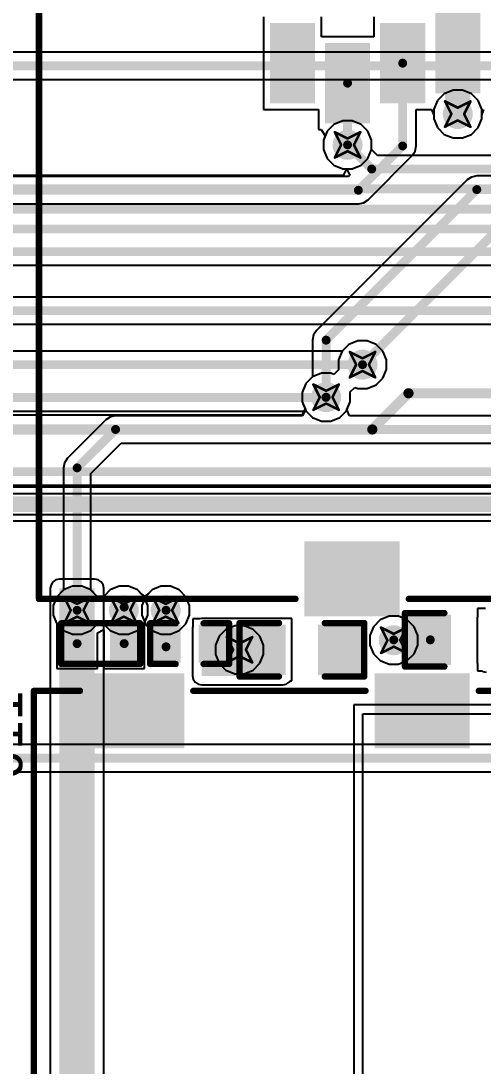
# Model space of a CAD drawing. Header units: inches. Extents: x -3 to 488, y -11 to 93.
# Drawn here: x 45.92 to 55.14, y 8.14 to 29.02 of the extents above; entities that cross this region are included whole.
import ezdxf

# ---------------------------------------------------------------- set-up
doc = ezdxf.new("R2010")
doc.units = ezdxf.units.IN
for name, color, linetype in [('Bottom Layer', 5, 'Continuous'), ('Drill Drawing', 1, 'Continuous'), ('Layer 1', 16, 'Continuous'), ('Layer 2', 76, 'Continuous'), ('Top Layer', 1, 'Continuous'), ('Top Overlay', 2, 'Continuous'), ('Top Paste', 8, 'Continuous'), ('Top Solder', 216, 'Continuous'), ('Via Holes', 16, 'Continuous')]:
    doc.layers.add(name, color=color, linetype=linetype)
doc.styles.add('Arial', font='', dxfattribs={"height": 0.2})
doc.styles.get('Arial').set_extended_font_data('Arial')

msp = doc.modelspace()

# ---------------------------------------------------------------- hatches: boundary and pattern name
at = {"layer": 'Bottom Layer'}
h = msp.add_hatch(color=5, dxfattribs=at)
edge = h.paths.add_edge_path()
edge.add_arc((54.639, 27.158), 0.3, 0, 360)
h = msp.add_hatch(color=5, dxfattribs=at)
edge = h.paths.add_edge_path()
edge.add_arc((52.439, 26.543), 0.3, 0, 360)
h = msp.add_hatch(color=5, dxfattribs=at)
edge = h.paths.add_edge_path()
edge.add_arc((52.738, 22.153), 0.3, 0, 360)
h = msp.add_hatch(color=5, dxfattribs=at)
edge = h.paths.add_edge_path()
edge.add_arc((52.011, 21.503), 0.3, 0, 360)
h = msp.add_hatch(color=5, dxfattribs=at)
edge = h.paths.add_edge_path()
edge.add_arc((47.04, 17.247), 0.3, 0, 360)
h = msp.add_hatch(color=5, dxfattribs=at)
edge = h.paths.add_edge_path()
edge.add_arc((47.972, 17.247), 0.3, 0, 360)
h = msp.add_hatch(color=5, dxfattribs=at)
edge = h.paths.add_edge_path()
edge.add_arc((48.808, 17.247), 0.3, 0, 360)
h = msp.add_hatch(color=5, dxfattribs=at)
edge = h.paths.add_edge_path()
edge.add_arc((53.362, 16.648), 0.3, 0, 360)
h = msp.add_hatch(color=5, dxfattribs=at)
edge = h.paths.add_edge_path()
edge.add_arc((50.283, 16.458), 0.3, 0, 360)
at = {"layer": 'Layer 1'}
h = msp.add_hatch(color=16, dxfattribs=at)
edge = h.paths.add_edge_path()
edge.add_arc((54.639, 27.158), 0.3, 0, 360)
h = msp.add_hatch(color=16, dxfattribs=at)
edge = h.paths.add_edge_path()
edge.add_arc((52.439, 26.543), 0.3, 0, 360)
h = msp.add_hatch(color=16, dxfattribs=at)
edge = h.paths.add_edge_path()
edge.add_arc((52.738, 22.153), 0.3, 0, 360)
h = msp.add_hatch(color=16, dxfattribs=at)
edge = h.paths.add_edge_path()
edge.add_arc((52.011, 21.503), 0.3, 0, 360)
h = msp.add_hatch(color=16, dxfattribs=at)
edge = h.paths.add_edge_path()
edge.add_arc((47.04, 17.247), 0.3, 0, 360)
h = msp.add_hatch(color=16, dxfattribs=at)
edge = h.paths.add_edge_path()
edge.add_arc((47.972, 17.247), 0.3, 0, 360)
h = msp.add_hatch(color=16, dxfattribs=at)
edge = h.paths.add_edge_path()
edge.add_arc((48.808, 17.247), 0.3, 0, 360)
h = msp.add_hatch(color=16, dxfattribs=at)
edge = h.paths.add_edge_path()
edge.add_arc((53.362, 16.648), 0.3, 0, 360)
h = msp.add_hatch(color=16, dxfattribs=at)
edge = h.paths.add_edge_path()
edge.add_arc((50.283, 16.458), 0.3, 0, 360)
at = {"layer": 'Layer 2'}
h = msp.add_hatch(color=76, dxfattribs=at)
edge = h.paths.add_edge_path()
edge.add_arc((54.639, 27.158), 0.3, 0, 360)
h = msp.add_hatch(color=76, dxfattribs=at)
edge = h.paths.add_edge_path()
edge.add_arc((52.439, 26.543), 0.3, 0, 360)
h = msp.add_hatch(color=76, dxfattribs=at)
edge = h.paths.add_edge_path()
edge.add_arc((52.738, 22.153), 0.3, 0, 360)
h = msp.add_hatch(color=76, dxfattribs=at)
edge = h.paths.add_edge_path()
edge.add_arc((52.011, 21.503), 0.3, 0, 360)
msp.add_hatch(color=76, dxfattribs=at).paths.add_polyline_path([(46.686, 2.087), (47.391, 2.087), (47.391, 17.686), (46.686, 17.686)])
h = msp.add_hatch(color=76, dxfattribs=at)
edge = h.paths.add_edge_path()
edge.add_arc((47.04, 17.247), 0.3, 0, 360)
h = msp.add_hatch(color=76, dxfattribs=at)
edge = h.paths.add_edge_path()
edge.add_arc((47.972, 17.247), 0.3, 0, 360)
h = msp.add_hatch(color=76, dxfattribs=at)
edge = h.paths.add_edge_path()
edge.add_arc((48.808, 17.247), 0.3, 0, 360)
h = msp.add_hatch(color=76, dxfattribs=at)
edge = h.paths.add_edge_path()
edge.add_arc((53.362, 16.648), 0.3, 0, 360)
h = msp.add_hatch(color=76, dxfattribs=at)
edge = h.paths.add_edge_path()
edge.add_arc((50.283, 16.458), 0.3, 0, 360)
at = {"layer": 'Top Layer'}
for points in [[(55.039, 27.625), (54.239, 27.625), (54.239, 29.125), (55.039, 29.125)], [(51.739, 27.425), (50.939, 27.425), (50.939, 28.925), (51.739, 28.925)], [(53.939, 27.425), (53.139, 27.425), (53.139, 28.925), (53.939, 28.925)], [(52.839, 27.025), (52.039, 27.025), (52.039, 28.525), (52.839, 28.525)], [(53.429, 17.175), (51.629, 17.175), (51.629, 18.575), (53.429, 18.575)], [(54.447, 17.101), (54.447, 16.212), (53.685, 16.212), (53.685, 17.101)], [(47.269, 16.898), (47.269, 16.263), (46.811, 16.263), (46.811, 16.898)], [(48.208, 16.898), (48.208, 16.263), (47.751, 16.263), (47.751, 16.898)], [(48.587, 16.263), (48.587, 16.898), (49.044, 16.898), (49.044, 16.263)], [(49.527, 15.937), (51.146, 15.937), (51.146, 16.902), (49.527, 16.902)], [(49.527, 16.263), (49.527, 16.898), (49.984, 16.898), (49.984, 16.263)], [(50.384, 16.013), (50.384, 16.902), (51.146, 16.902), (51.146, 16.013)], [(51.908, 16.013), (51.908, 16.902), (52.67, 16.902), (52.67, 16.013)], [(47.328, 15.937), (49.128, 15.937), (49.128, 14.537), (47.328, 14.537)], [(53.028, 15.937), (54.828, 15.937), (54.828, 14.537), (53.028, 14.537)]]:
    msp.add_hatch(color=1, dxfattribs=at).paths.add_polyline_path(points)
h = msp.add_hatch(color=1, dxfattribs=at)
edge = h.paths.add_edge_path()
edge.add_arc((54.639, 27.158), 0.3, 0, 360)
h = msp.add_hatch(color=1, dxfattribs=at)
edge = h.paths.add_edge_path()
edge.add_arc((52.439, 26.543), 0.3, 0, 360)
h = msp.add_hatch(color=1, dxfattribs=at)
edge = h.paths.add_edge_path()
edge.add_arc((52.738, 22.153), 0.3, 0, 360)
h = msp.add_hatch(color=1, dxfattribs=at)
edge = h.paths.add_edge_path()
edge.add_arc((52.011, 21.503), 0.3, 0, 360)
h = msp.add_hatch(color=1, dxfattribs=at)
edge = h.paths.add_edge_path()
edge.add_arc((47.04, 17.247), 0.3, 0, 360)
h = msp.add_hatch(color=1, dxfattribs=at)
edge = h.paths.add_edge_path()
edge.add_arc((47.972, 17.247), 0.3, 0, 360)
h = msp.add_hatch(color=1, dxfattribs=at)
edge = h.paths.add_edge_path()
edge.add_arc((48.808, 17.247), 0.3, 0, 360)
h = msp.add_hatch(color=1, dxfattribs=at)
edge = h.paths.add_edge_path()
edge.add_arc((53.362, 16.648), 0.3, 0, 360)
h = msp.add_hatch(color=1, dxfattribs=at)
edge = h.paths.add_edge_path()
edge.add_arc((50.283, 16.458), 0.3, 0, 360)
at = {"layer": 'Top Paste'}
for points in [[(55.039, 27.625), (54.239, 27.625), (54.239, 29.125), (55.039, 29.125)], [(51.739, 27.425), (50.939, 27.425), (50.939, 28.925), (51.739, 28.925)], [(53.939, 27.425), (53.139, 27.425), (53.139, 28.925), (53.939, 28.925)], [(52.839, 27.025), (52.039, 27.025), (52.039, 28.525), (52.839, 28.525)], [(53.429, 17.175), (51.629, 17.175), (51.629, 18.575), (53.429, 18.575)], [(54.447, 17.101), (54.447, 16.212), (53.685, 16.212), (53.685, 17.101)], [(47.269, 16.898), (47.269, 16.263), (46.811, 16.263), (46.811, 16.898)], [(48.208, 16.898), (48.208, 16.263), (47.751, 16.263), (47.751, 16.898)], [(48.587, 16.263), (48.587, 16.898), (49.044, 16.898), (49.044, 16.263)], [(49.527, 16.263), (49.527, 16.898), (49.984, 16.898), (49.984, 16.263)], [(50.384, 16.013), (50.384, 16.902), (51.146, 16.902), (51.146, 16.013)], [(51.908, 16.013), (51.908, 16.902), (52.67, 16.902), (52.67, 16.013)], [(47.328, 15.937), (49.128, 15.937), (49.128, 14.537), (47.328, 14.537)], [(53.028, 15.937), (54.828, 15.937), (54.828, 14.537), (53.028, 14.537)]]:
    msp.add_hatch(color=8, dxfattribs=at).paths.add_polyline_path(points)
at = {"layer": 'Top Solder'}
for points in [[(55.089, 27.575), (54.189, 27.575), (54.189, 29.175), (55.089, 29.175)], [(51.789, 27.375), (50.889, 27.375), (50.889, 28.975), (51.789, 28.975)], [(53.989, 27.375), (53.089, 27.375), (53.089, 28.975), (53.989, 28.975)], [(52.889, 26.975), (51.989, 26.975), (51.989, 28.575), (52.889, 28.575)], [(53.479, 17.125), (51.579, 17.125), (51.579, 18.625), (53.479, 18.625)], [(54.507, 17.161), (54.507, 16.152), (53.625, 16.152), (53.625, 17.161)], [(47.324, 16.953), (47.324, 16.208), (46.756, 16.208), (46.756, 16.953)], [(48.263, 16.953), (48.263, 16.208), (47.696, 16.208), (47.696, 16.953)], [(48.527, 16.203), (48.527, 16.958), (49.104, 16.958), (49.104, 16.203)], [(49.467, 16.203), (49.467, 16.958), (50.044, 16.958), (50.044, 16.203)], [(50.324, 15.953), (50.324, 16.962), (51.206, 16.962), (51.206, 15.953)], [(51.848, 15.953), (51.848, 16.962), (52.73, 16.962), (52.73, 15.953)], [(47.278, 15.987), (49.178, 15.987), (49.178, 14.487), (47.278, 14.487)], [(52.978, 15.987), (54.878, 15.987), (54.878, 14.487), (52.978, 14.487)]]:
    msp.add_hatch(color=216, dxfattribs=at).paths.add_polyline_path(points)
at = {"layer": 'Via Holes'}
h = msp.add_hatch(color=7, dxfattribs=at)
edge = h.paths.add_edge_path()
edge.add_arc((54.639, 27.158), 0.15, 0, 360)
h = msp.add_hatch(color=7, dxfattribs=at)
edge = h.paths.add_edge_path()
edge.add_arc((52.439, 26.543), 0.15, 0, 360)
h = msp.add_hatch(color=7, dxfattribs=at)
edge = h.paths.add_edge_path()
edge.add_arc((52.738, 22.153), 0.15, 0, 360)
h = msp.add_hatch(color=7, dxfattribs=at)
edge = h.paths.add_edge_path()
edge.add_arc((52.011, 21.503), 0.15, 0, 360)
h = msp.add_hatch(color=7, dxfattribs=at)
edge = h.paths.add_edge_path()
edge.add_arc((47.04, 17.247), 0.15, 0, 360)
h = msp.add_hatch(color=7, dxfattribs=at)
edge = h.paths.add_edge_path()
edge.add_arc((47.972, 17.247), 0.15, 0, 360)
h = msp.add_hatch(color=7, dxfattribs=at)
edge = h.paths.add_edge_path()
edge.add_arc((48.808, 17.247), 0.15, 0, 360)
h = msp.add_hatch(color=7, dxfattribs=at)
edge = h.paths.add_edge_path()
edge.add_arc((53.362, 16.648), 0.15, 0, 360)
h = msp.add_hatch(color=7, dxfattribs=at)
edge = h.paths.add_edge_path()
edge.add_arc((50.283, 16.458), 0.15, 0, 360)

# ---------------------------------------------------------------- linework, layer by layer
at = {"layer": 'Bottom Layer'}
for p, q in [((52.168, 26.948), (52.034, 26.814)), ((52.344, 27.021), (52.168, 26.948)), ((52.534, 27.021), (52.344, 27.021)), ((52.71, 26.948), (52.534, 27.021)), ((52.844, 26.814), (52.71, 26.948)), ((52.034, 26.814), (51.961, 26.638)), ((52.917, 26.638), (52.844, 26.814)), ((51.961, 26.638), (51.961, 26.448)), ((52.917, 26.45), (52.917, 26.638)), ((51.961, 26.448), (52.034, 26.272)), ((53.034, 26.332), (52.917, 26.45)), ((57.758, 26.332), (53.034, 26.332)), ((52.034, 26.272), (52.168, 26.138)), ((52.168, 26.138), (52.344, 26.065)), ((52.348, 25.934), (38.17, 25.934)), ((52.344, 26.065), (52.414, 26.065)), ((52.416, 26.061), (52.348, 25.934)), ((52.414, 26.065), (52.416, 26.061)), ((8.665, 24.137), (56.929, 24.137)), ((55.331, 23.504), (16.457, 23.504)), ((16.569, 22.96), (55.331, 22.96)), ((52.467, 22.558), (52.334, 22.425)), ((52.643, 22.631), (52.467, 22.558)), ((52.833, 22.631), (52.643, 22.631)), ((53.008, 22.558), (52.833, 22.631)), ((53.143, 22.424), (53.008, 22.558)), ((52.334, 22.425), (19.029, 22.425)), ((53.216, 22.248), (53.143, 22.424)), ((53.216, 22.058), (53.216, 22.248)), ((53.143, 21.882), (53.216, 22.058)), ((52.833, 21.675), (53.008, 21.748)), ((53.008, 21.748), (53.143, 21.882)), ((52.487, 21.602), (52.584, 21.699)), ((52.489, 21.598), (52.487, 21.602)), ((52.489, 21.408), (52.489, 21.598)), ((52.584, 21.699), (52.643, 21.675)), ((52.643, 21.675), (52.833, 21.675)), ((52.416, 21.233), (52.489, 21.408)), ((44.955, 21.227), (51.611, 21.227)), ((51.611, 21.227), (51.74, 21.098)), ((51.74, 21.098), (51.916, 21.026)), ((52.106, 21.026), (52.282, 21.098)), ((52.282, 21.098), (52.416, 21.233)), ((51.916, 21.026), (52.106, 21.026)), ((58.339, 19.705), (24.074, 19.705)), ((24.074, 19.161), (58.339, 19.161)), ((46.769, 17.652), (46.635, 17.517)), ((46.945, 17.725), (46.769, 17.652)), ((47.135, 17.725), (46.945, 17.725)), ((47.311, 17.652), (47.135, 17.725)), ((47.434, 17.529), (47.311, 17.652)), ((47.701, 17.652), (47.578, 17.529)), ((47.877, 17.725), (47.701, 17.652)), ((48.067, 17.725), (47.877, 17.725)), ((48.243, 17.652), (48.067, 17.725)), ((48.307, 17.588), (48.243, 17.652)), ((48.39, 17.527), (48.307, 17.588)), ((48.473, 17.588), (48.39, 17.527)), ((48.537, 17.652), (48.473, 17.588)), ((48.713, 17.725), (48.537, 17.652)), ((48.903, 17.725), (48.713, 17.725)), ((49.078, 17.652), (48.903, 17.725)), ((49.213, 17.517), (49.078, 17.652)), ((46.635, 17.517), (46.562, 17.342)), ((46.562, 17.342), (46.562, 17.152)), ((47.506, 17.523), (47.434, 17.529)), ((47.578, 17.529), (47.506, 17.523)), ((49.285, 17.342), (49.213, 17.517)), ((49.285, 17.152), (49.285, 17.342)), ((46.562, 17.152), (46.635, 16.976)), ((49.213, 16.976), (49.285, 17.152)), ((53.267, 17.126), (53.091, 17.054)), ((53.457, 17.126), (53.267, 17.126)), ((53.632, 17.054), (53.457, 17.126)), ((46.635, 16.976), (46.769, 16.842)), ((47.311, 16.842), (47.434, 16.965)), ((47.434, 16.965), (47.506, 16.971)), ((47.506, 16.971), (47.578, 16.965)), ((47.578, 16.965), (47.701, 16.842)), ((48.307, 16.906), (48.39, 16.967)), ((48.39, 16.967), (48.473, 16.906)), ((49.078, 16.842), (49.213, 16.976)), ((52.957, 16.919), (52.884, 16.744)), ((53.091, 17.054), (52.957, 16.919)), ((53.767, 16.919), (53.632, 17.054)), ((53.839, 16.744), (53.767, 16.919)), ((46.769, 16.842), (46.945, 16.769)), ((46.945, 16.769), (47.135, 16.769)), ((47.135, 16.769), (47.311, 16.842)), ((47.701, 16.842), (47.877, 16.769)), ((47.877, 16.769), (48.067, 16.769)), ((48.067, 16.769), (48.243, 16.842)), ((48.243, 16.842), (48.307, 16.906)), ((48.473, 16.906), (48.537, 16.842)), ((48.537, 16.842), (48.713, 16.769)), ((48.713, 16.769), (48.903, 16.769)), ((48.903, 16.769), (49.078, 16.842)), ((52.884, 16.744), (52.884, 16.553)), ((53.839, 16.553), (53.839, 16.744)), ((52.884, 16.553), (52.957, 16.378)), ((53.767, 16.378), (53.839, 16.553)), ((52.957, 16.378), (53.091, 16.243)), ((53.632, 16.243), (53.767, 16.378)), ((53.091, 16.243), (53.267, 16.171)), ((53.267, 16.171), (53.457, 16.171)), ((53.457, 16.171), (53.632, 16.243)), ((58.339, 14.566), (34.955, 14.566)), ((34.842, 14.023), (58.339, 14.023))]:
    msp.add_line(p, q, dxfattribs=at)
at = {"layer": 'Bottom Layer', "const_width": 0.178}
for points in [[(52.439, 26.543), (52.922, 26.06)], [(52.922, 26.06), (57.966, 26.06)], [(38.057, 25.663), (58.15, 25.663)], [(24.391, 25.26), (58.331, 25.26)], [(23.616, 24.863), (58.502, 24.863)], [(8.261, 24.409), (58.647, 24.409)], [(16.457, 23.232), (55.735, 23.232)], [(19.029, 22.153), (52.738, 22.153)], [(38.745, 21.499), (52.007, 21.499)], [(52.007, 21.499), (52.011, 21.503)], [(23.67, 19.433), (64.548, 19.433)], [(34.842, 14.295), (60, 14.295)]]:
    msp.add_lwpolyline(points, dxfattribs=at)
at = {"layer": 'Bottom Layer', "const_width": 0.0889}
for points in [[(52.395, 26.543, 1), (52.483, 26.543, 1)], [(52.877, 26.06, 1), (52.966, 26.06, 1)], [(52.877, 26.06, 1), (52.966, 26.06, 1)], [(52.693, 22.153, 1), (52.782, 22.153, 1)], [(51.962, 21.499, 1), (52.051, 21.499, 1)], [(51.962, 21.499, 1), (52.051, 21.499, 1)], [(51.966, 21.503, 1), (52.055, 21.503, 1)]]:
    msp.add_lwpolyline(points, format="xyb", close=True, dxfattribs=at)
at = {"layer": 'Drill Drawing', "const_width": 0.0508}
for points in [[(54.385, 27.412), (54.639, 27.285)], [(54.385, 27.412), (54.512, 27.158)], [(54.639, 27.285), (54.893, 27.412)], [(54.766, 27.158), (54.893, 27.412)], [(54.385, 26.904), (54.512, 27.158)], [(54.766, 27.158), (54.893, 26.904)], [(54.385, 26.904), (54.639, 27.031)], [(54.639, 27.031), (54.893, 26.904)], [(52.185, 26.797), (52.439, 26.67)], [(52.185, 26.797), (52.312, 26.543)], [(52.439, 26.67), (52.693, 26.797)], [(52.566, 26.543), (52.693, 26.797)], [(52.185, 26.289), (52.312, 26.543)], [(52.566, 26.543), (52.693, 26.289)], [(52.185, 26.289), (52.439, 26.416)], [(52.439, 26.416), (52.693, 26.289)], [(52.484, 22.407), (52.738, 22.28)], [(52.484, 22.407), (52.611, 22.153)], [(52.738, 22.28), (52.992, 22.407)], [(52.865, 22.153), (52.992, 22.407)], [(52.484, 21.899), (52.611, 22.153)], [(52.865, 22.153), (52.992, 21.899)], [(52.484, 21.899), (52.738, 22.026)], [(52.738, 22.026), (52.992, 21.899)], [(51.757, 21.757), (52.011, 21.63)], [(51.757, 21.757), (51.884, 21.503)], [(52.011, 21.63), (52.265, 21.757)], [(52.138, 21.503), (52.265, 21.757)], [(51.757, 21.249), (51.884, 21.503)], [(52.138, 21.503), (52.265, 21.249)], [(51.757, 21.249), (52.011, 21.376)], [(52.011, 21.376), (52.265, 21.249)], [(46.786, 17.501), (47.04, 17.374)], [(46.786, 17.501), (46.913, 17.247)], [(47.04, 17.374), (47.294, 17.501)], [(47.167, 17.247), (47.294, 17.501)], [(47.718, 17.501), (47.972, 17.374)], [(47.718, 17.501), (47.845, 17.247)], [(47.972, 17.374), (48.226, 17.501)], [(48.099, 17.247), (48.226, 17.501)], [(48.554, 17.501), (48.808, 17.374)], [(48.554, 17.501), (48.681, 17.247)], [(48.808, 17.374), (49.062, 17.501)], [(48.935, 17.247), (49.062, 17.501)], [(46.786, 16.993), (46.913, 17.247)], [(46.786, 16.993), (47.04, 17.12)], [(47.04, 17.12), (47.294, 16.993)], [(47.167, 17.247), (47.294, 16.993)], [(47.718, 16.993), (47.845, 17.247)], [(47.718, 16.993), (47.972, 17.12)], [(47.972, 17.12), (48.226, 16.993)], [(48.099, 17.247), (48.226, 16.993)], [(48.554, 16.993), (48.681, 17.247)], [(48.554, 16.993), (48.808, 17.12)], [(48.808, 17.12), (49.062, 16.993)], [(48.935, 17.247), (49.062, 16.993)], [(53.108, 16.902), (53.362, 16.775)], [(53.108, 16.902), (53.235, 16.648)], [(53.362, 16.775), (53.616, 16.902)], [(53.489, 16.648), (53.616, 16.902)], [(50.029, 16.712), (50.283, 16.585)], [(50.029, 16.712), (50.156, 16.458)], [(50.283, 16.585), (50.537, 16.712)], [(50.41, 16.458), (50.537, 16.712)], [(53.108, 16.394), (53.235, 16.648)], [(53.108, 16.394), (53.362, 16.521)], [(53.362, 16.521), (53.616, 16.394)], [(53.489, 16.648), (53.616, 16.394)], [(50.029, 16.204), (50.156, 16.458)], [(50.029, 16.204), (50.283, 16.331)], [(50.283, 16.331), (50.537, 16.204)], [(50.41, 16.458), (50.537, 16.204)]]:
    msp.add_lwpolyline(points, dxfattribs=at)
at = {"layer": 'Drill Drawing', "const_width": 0.0254}
for points in [[(54.372, 27.412, 1), (54.398, 27.412, 1)], [(54.372, 27.412, 1), (54.398, 27.412, 1)], [(54.88, 27.412, 1), (54.906, 27.412, 1)], [(54.88, 27.412, 1), (54.906, 27.412, 1)], [(54.499, 27.158, 1), (54.525, 27.158, 1)], [(54.499, 27.158, 1), (54.525, 27.158, 1)], [(54.626, 27.285, 1), (54.652, 27.285, 1)], [(54.626, 27.285, 1), (54.652, 27.285, 1)], [(54.753, 27.158, 1), (54.779, 27.158, 1)], [(54.753, 27.158, 1), (54.779, 27.158, 1)], [(54.626, 27.031, 1), (54.652, 27.031, 1)], [(54.626, 27.031, 1), (54.652, 27.031, 1)], [(52.172, 26.797, 1), (52.198, 26.797, 1)], [(52.172, 26.797, 1), (52.198, 26.797, 1)], [(52.68, 26.797, 1), (52.706, 26.797, 1)], [(52.68, 26.797, 1), (52.706, 26.797, 1)], [(54.372, 26.904, 1), (54.398, 26.904, 1)], [(54.372, 26.904, 1), (54.398, 26.904, 1)], [(54.88, 26.904, 1), (54.906, 26.904, 1)], [(54.88, 26.904, 1), (54.906, 26.904, 1)], [(52.299, 26.543, 1), (52.325, 26.543, 1)], [(52.299, 26.543, 1), (52.325, 26.543, 1)], [(52.426, 26.67, 1), (52.452, 26.67, 1)], [(52.426, 26.67, 1), (52.452, 26.67, 1)], [(52.553, 26.543, 1), (52.579, 26.543, 1)], [(52.553, 26.543, 1), (52.579, 26.543, 1)], [(52.172, 26.289, 1), (52.198, 26.289, 1)], [(52.172, 26.289, 1), (52.198, 26.289, 1)], [(52.426, 26.416, 1), (52.452, 26.416, 1)], [(52.426, 26.416, 1), (52.452, 26.416, 1)], [(52.68, 26.289, 1), (52.706, 26.289, 1)], [(52.68, 26.289, 1), (52.706, 26.289, 1)], [(52.471, 22.407, 1), (52.496, 22.407, 1)], [(52.471, 22.407, 1), (52.496, 22.407, 1)], [(52.979, 22.407, 1), (53.004, 22.407, 1)], [(52.979, 22.407, 1), (53.004, 22.407, 1)], [(52.598, 22.153, 1), (52.623, 22.153, 1)], [(52.598, 22.153, 1), (52.623, 22.153, 1)], [(52.725, 22.28, 1), (52.75, 22.28, 1)], [(52.725, 22.28, 1), (52.75, 22.28, 1)], [(52.852, 22.153, 1), (52.877, 22.153, 1)], [(52.852, 22.153, 1), (52.877, 22.153, 1)], [(52.471, 21.899, 1), (52.496, 21.899, 1)], [(52.471, 21.899, 1), (52.496, 21.899, 1)], [(52.725, 22.026, 1), (52.75, 22.026, 1)], [(52.725, 22.026, 1), (52.75, 22.026, 1)], [(52.979, 21.899, 1), (53.004, 21.899, 1)], [(52.979, 21.899, 1), (53.004, 21.899, 1)], [(51.744, 21.757, 1), (51.77, 21.757, 1)], [(51.744, 21.757, 1), (51.77, 21.757, 1)], [(52.252, 21.757, 1), (52.278, 21.757, 1)], [(52.252, 21.757, 1), (52.278, 21.757, 1)], [(51.871, 21.503, 1), (51.897, 21.503, 1)], [(51.871, 21.503, 1), (51.897, 21.503, 1)], [(51.998, 21.63, 1), (52.024, 21.63, 1)], [(51.998, 21.63, 1), (52.024, 21.63, 1)], [(52.125, 21.503, 1), (52.151, 21.503, 1)], [(52.125, 21.503, 1), (52.151, 21.503, 1)], [(51.998, 21.376, 1), (52.024, 21.376, 1)], [(51.998, 21.376, 1), (52.024, 21.376, 1)], [(51.744, 21.249, 1), (51.77, 21.249, 1)], [(51.744, 21.249, 1), (51.77, 21.249, 1)], [(52.252, 21.249, 1), (52.278, 21.249, 1)], [(52.252, 21.249, 1), (52.278, 21.249, 1)], [(46.773, 17.501, 1), (46.799, 17.501, 1)], [(46.773, 17.501, 1), (46.799, 17.501, 1)], [(47.027, 17.374, 1), (47.053, 17.374, 1)], [(47.027, 17.374, 1), (47.053, 17.374, 1)], [(47.281, 17.501, 1), (47.307, 17.501, 1)], [(47.281, 17.501, 1), (47.307, 17.501, 1)], [(47.705, 17.501, 1), (47.731, 17.501, 1)], [(47.705, 17.501, 1), (47.731, 17.501, 1)], [(47.959, 17.374, 1), (47.985, 17.374, 1)], [(47.959, 17.374, 1), (47.985, 17.374, 1)], [(48.213, 17.501, 1), (48.239, 17.501, 1)], [(48.213, 17.501, 1), (48.239, 17.501, 1)], [(48.541, 17.501, 1), (48.566, 17.501, 1)], [(48.541, 17.501, 1), (48.566, 17.501, 1)], [(48.795, 17.374, 1), (48.82, 17.374, 1)], [(48.795, 17.374, 1), (48.82, 17.374, 1)], [(49.049, 17.501, 1), (49.074, 17.501, 1)], [(49.049, 17.501, 1), (49.074, 17.501, 1)], [(46.9, 17.247, 1), (46.926, 17.247, 1)], [(46.9, 17.247, 1), (46.926, 17.247, 1)], [(47.027, 17.12, 1), (47.053, 17.12, 1)], [(47.027, 17.12, 1), (47.053, 17.12, 1)], [(47.154, 17.247, 1), (47.18, 17.247, 1)], [(47.154, 17.247, 1), (47.18, 17.247, 1)], [(47.832, 17.247, 1), (47.858, 17.247, 1)], [(47.832, 17.247, 1), (47.858, 17.247, 1)], [(47.959, 17.12, 1), (47.985, 17.12, 1)], [(47.959, 17.12, 1), (47.985, 17.12, 1)], [(48.086, 17.247, 1), (48.112, 17.247, 1)], [(48.086, 17.247, 1), (48.112, 17.247, 1)], [(48.668, 17.247, 1), (48.693, 17.247, 1)], [(48.668, 17.247, 1), (48.693, 17.247, 1)], [(48.795, 17.12, 1), (48.82, 17.12, 1)], [(48.795, 17.12, 1), (48.82, 17.12, 1)], [(48.922, 17.247, 1), (48.947, 17.247, 1)], [(48.922, 17.247, 1), (48.947, 17.247, 1)], [(46.773, 16.993, 1), (46.799, 16.993, 1)], [(46.773, 16.993, 1), (46.799, 16.993, 1)], [(47.281, 16.993, 1), (47.307, 16.993, 1)], [(47.281, 16.993, 1), (47.307, 16.993, 1)], [(47.705, 16.993, 1), (47.731, 16.993, 1)], [(47.705, 16.993, 1), (47.731, 16.993, 1)], [(48.213, 16.993, 1), (48.239, 16.993, 1)], [(48.213, 16.993, 1), (48.239, 16.993, 1)], [(48.541, 16.993, 1), (48.566, 16.993, 1)], [(48.541, 16.993, 1), (48.566, 16.993, 1)], [(49.049, 16.993, 1), (49.074, 16.993, 1)], [(49.049, 16.993, 1), (49.074, 16.993, 1)], [(53.095, 16.902, 1), (53.12, 16.902, 1)], [(53.095, 16.902, 1), (53.12, 16.902, 1)], [(53.603, 16.902, 1), (53.628, 16.902, 1)], [(53.603, 16.902, 1), (53.628, 16.902, 1)], [(50.016, 16.712, 1), (50.041, 16.712, 1)], [(50.016, 16.712, 1), (50.041, 16.712, 1)], [(50.524, 16.712, 1), (50.549, 16.712, 1)], [(50.524, 16.712, 1), (50.549, 16.712, 1)], [(53.349, 16.775, 1), (53.374, 16.775, 1)], [(53.349, 16.775, 1), (53.374, 16.775, 1)], [(50.27, 16.585, 1), (50.295, 16.585, 1)], [(50.27, 16.585, 1), (50.295, 16.585, 1)], [(53.222, 16.648, 1), (53.247, 16.648, 1)], [(53.222, 16.648, 1), (53.247, 16.648, 1)], [(53.349, 16.521, 1), (53.374, 16.521, 1)], [(53.349, 16.521, 1), (53.374, 16.521, 1)], [(53.476, 16.648, 1), (53.501, 16.648, 1)], [(53.476, 16.648, 1), (53.501, 16.648, 1)], [(50.143, 16.458, 1), (50.168, 16.458, 1)], [(50.143, 16.458, 1), (50.168, 16.458, 1)], [(50.27, 16.331, 1), (50.295, 16.331, 1)], [(50.27, 16.331, 1), (50.295, 16.331, 1)], [(50.397, 16.458, 1), (50.422, 16.458, 1)], [(50.397, 16.458, 1), (50.422, 16.458, 1)], [(53.095, 16.394, 1), (53.12, 16.394, 1)], [(53.095, 16.394, 1), (53.12, 16.394, 1)], [(53.603, 16.394, 1), (53.628, 16.394, 1)], [(53.603, 16.394, 1), (53.628, 16.394, 1)], [(50.016, 16.204, 1), (50.041, 16.204, 1)], [(50.016, 16.204, 1), (50.041, 16.204, 1)], [(50.524, 16.204, 1), (50.549, 16.204, 1)], [(50.524, 16.204, 1), (50.549, 16.204, 1)]]:
    msp.add_lwpolyline(points, format="xyb", close=True, dxfattribs=at)
at = {"layer": 'Layer 1'}
for p, q in [((56.776, 28.393), (43.825, 28.393)), ((43.938, 27.849), (56.663, 27.849)), ((54.368, 27.563), (54.234, 27.428)), ((54.544, 27.635), (54.368, 27.563)), ((54.734, 27.635), (54.544, 27.635)), ((54.91, 27.563), (54.734, 27.635)), ((55.044, 27.428), (54.91, 27.563)), ((54.234, 27.428), (54.161, 27.253)), ((55.117, 27.253), (55.044, 27.428)), ((54.161, 27.253), (54.161, 27.063)), ((55.117, 27.063), (55.117, 27.253)), ((52.168, 26.948), (52.034, 26.814)), ((52.344, 27.021), (52.168, 26.948)), ((52.534, 27.021), (52.344, 27.021)), ((52.71, 26.948), (52.534, 27.021)), ((52.844, 26.814), (52.71, 26.948)), ((54.161, 27.063), (54.234, 26.887)), ((55.044, 26.887), (55.117, 27.063)), ((52.034, 26.814), (51.961, 26.638)), ((52.917, 26.638), (52.844, 26.814)), ((54.234, 26.887), (54.368, 26.753)), ((54.368, 26.753), (54.544, 26.68)), ((54.734, 26.68), (54.91, 26.753)), ((54.91, 26.753), (55.044, 26.887)), ((51.961, 26.638), (51.961, 26.448)), ((52.917, 26.448), (52.917, 26.638)), ((54.544, 26.68), (54.734, 26.68)), ((51.961, 26.448), (52.034, 26.272)), ((52.844, 26.272), (52.917, 26.448)), ((52.034, 26.272), (52.168, 26.138)), ((52.168, 26.138), (52.344, 26.065)), ((52.534, 26.065), (52.71, 26.138)), ((52.71, 26.138), (52.844, 26.272)), ((52.344, 26.065), (52.534, 26.065)), ((52.467, 22.558), (52.333, 22.424)), ((52.643, 22.631), (52.467, 22.558)), ((52.833, 22.631), (52.643, 22.631)), ((53.008, 22.558), (52.833, 22.631)), ((53.143, 22.424), (53.008, 22.558)), ((52.333, 22.424), (52.26, 22.248)), ((53.216, 22.248), (53.143, 22.424)), ((52.26, 22.248), (52.26, 22.058)), ((53.216, 22.058), (53.216, 22.248)), ((51.916, 21.981), (51.74, 21.908)), ((52.106, 21.981), (51.916, 21.981)), ((52.164, 21.957), (52.106, 21.981)), ((52.262, 22.054), (52.164, 21.957)), ((52.26, 22.058), (52.262, 22.054)), ((53.143, 21.882), (53.216, 22.058)), ((51.606, 21.774), (51.533, 21.598)), ((51.74, 21.908), (51.606, 21.774)), ((52.833, 21.675), (53.008, 21.748)), ((53.008, 21.748), (53.143, 21.882)), ((51.533, 21.598), (51.533, 21.408)), ((52.487, 21.602), (52.584, 21.699)), ((52.489, 21.598), (52.487, 21.602)), ((52.489, 21.408), (52.489, 21.598)), ((52.584, 21.699), (52.643, 21.675)), ((52.643, 21.675), (52.833, 21.675)), ((51.533, 21.408), (51.596, 21.257)), ((52.426, 21.257), (52.489, 21.408)), ((47.704, 21.11), (47.615, 21.051)), ((47.808, 21.13), (47.704, 21.11)), ((51.542, 21.13), (47.808, 21.13)), ((51.596, 21.257), (51.542, 21.13)), ((52.479, 21.13), (52.426, 21.257)), ((55.331, 21.13), (52.479, 21.13)), ((47.615, 21.051), (46.848, 20.283)), ((47.615, 21.051), (47.615, 21.051)), ((47.312, 19.978), (47.92, 20.586)), ((47.92, 20.586), (55.331, 20.586)), ((46.848, 20.283), (46.789, 20.195)), ((46.789, 20.195), (46.768, 20.091)), ((46.768, 20.091), (46.768, 17.651)), ((47.312, 17.651), (47.312, 19.978)), ((46.768, 17.651), (46.635, 17.517)), ((47.434, 17.529), (47.312, 17.651)), ((47.701, 17.652), (47.578, 17.529)), ((47.877, 17.725), (47.701, 17.652)), ((48.067, 17.725), (47.877, 17.725)), ((48.243, 17.652), (48.067, 17.725)), ((48.377, 17.517), (48.243, 17.652)), ((46.635, 17.517), (46.562, 17.342)), ((46.562, 17.342), (46.562, 17.152)), ((47.506, 17.523), (47.434, 17.529)), ((47.578, 17.529), (47.506, 17.523)), ((48.45, 17.342), (48.377, 17.517)), ((48.45, 17.152), (48.45, 17.342)), ((46.562, 17.152), (46.635, 16.976)), ((48.377, 16.976), (48.45, 17.152)), ((46.635, 16.976), (46.769, 16.842)), ((47.311, 16.842), (47.434, 16.965)), ((47.434, 16.965), (47.506, 16.971)), ((47.506, 16.971), (47.578, 16.965)), ((47.578, 16.965), (47.701, 16.842)), ((48.243, 16.842), (48.377, 16.976)), ((50.188, 16.935), (50.012, 16.863)), ((50.378, 16.935), (50.188, 16.935)), ((50.553, 16.863), (50.378, 16.935)), ((46.769, 16.842), (46.945, 16.769)), ((46.945, 16.769), (47.135, 16.769)), ((47.135, 16.769), (47.311, 16.842)), ((47.701, 16.842), (47.877, 16.769)), ((47.877, 16.769), (48.067, 16.769)), ((48.067, 16.769), (48.243, 16.842)), ((49.878, 16.728), (49.805, 16.553)), ((50.012, 16.863), (49.878, 16.728)), ((50.688, 16.728), (50.553, 16.863)), ((50.761, 16.553), (50.688, 16.728)), ((49.805, 16.553), (49.805, 16.363)), ((50.761, 16.363), (50.761, 16.553)), ((49.805, 16.363), (49.878, 16.187)), ((50.688, 16.187), (50.761, 16.363)), ((49.878, 16.187), (50.012, 16.053)), ((50.553, 16.053), (50.688, 16.187)), ((50.012, 16.053), (50.188, 15.98)), ((50.188, 15.98), (50.378, 15.98)), ((50.378, 15.98), (50.553, 16.053))]:
    msp.add_line(p, q, dxfattribs=at)
at = {"layer": 'Layer 1', "const_width": 0.178}
for points in [[(43.825, 28.121), (56.776, 28.121)], [(47.04, 20.091), (47.808, 20.858)], [(47.808, 20.858), (55.735, 20.858)], [(47.04, 17.247), (47.04, 20.091)]]:
    msp.add_lwpolyline(points, dxfattribs=at)
at = {"layer": 'Layer 1', "const_width": 0.0889}
for points in [[(47.763, 20.858, 1), (47.852, 20.858, 1)], [(47.763, 20.858, 1), (47.852, 20.858, 1)], [(46.996, 20.091, 1), (47.084, 20.091, 1)], [(46.996, 20.091, 1), (47.084, 20.091, 1)], [(46.996, 17.247, 1), (47.084, 17.247, 1)]]:
    msp.add_lwpolyline(points, format="xyb", close=True, dxfattribs=at)
at = {"layer": 'Layer 2'}
for p, q in [((54.368, 27.563), (54.234, 27.428)), ((54.544, 27.635), (54.368, 27.563)), ((54.734, 27.635), (54.544, 27.635)), ((54.91, 27.563), (54.734, 27.635)), ((55.044, 27.428), (54.91, 27.563)), ((54.234, 27.428), (54.161, 27.253)), ((55.117, 27.253), (55.044, 27.428)), ((54.161, 27.253), (54.161, 27.063)), ((55.117, 27.063), (55.117, 27.253)), ((52.168, 26.948), (52.034, 26.814)), ((52.344, 27.021), (52.168, 26.948)), ((52.534, 27.021), (52.344, 27.021)), ((52.71, 26.948), (52.534, 27.021)), ((52.844, 26.814), (52.71, 26.948)), ((54.161, 27.063), (54.234, 26.887)), ((55.044, 26.887), (55.117, 27.063)), ((52.034, 26.814), (51.961, 26.638)), ((52.917, 26.638), (52.844, 26.814)), ((54.234, 26.887), (54.368, 26.753)), ((54.368, 26.753), (54.544, 26.68)), ((54.734, 26.68), (54.91, 26.753)), ((54.91, 26.753), (55.044, 26.887)), ((51.961, 26.638), (51.961, 26.448)), ((52.917, 26.448), (52.917, 26.638)), ((54.544, 26.68), (54.734, 26.68)), ((51.961, 26.448), (52.034, 26.272)), ((52.844, 26.272), (52.917, 26.448)), ((52.034, 26.272), (52.168, 26.138)), ((52.168, 26.138), (52.344, 26.065)), ((52.534, 26.065), (52.71, 26.138)), ((52.71, 26.138), (52.844, 26.272)), ((52.344, 26.065), (52.534, 26.065)), ((52.467, 22.558), (52.333, 22.424)), ((52.643, 22.631), (52.467, 22.558)), ((52.833, 22.631), (52.643, 22.631)), ((53.008, 22.558), (52.833, 22.631)), ((53.143, 22.424), (53.008, 22.558)), ((52.333, 22.424), (52.26, 22.248)), ((53.216, 22.248), (53.143, 22.424)), ((52.26, 22.248), (52.26, 22.058)), ((53.216, 22.058), (53.216, 22.248)), ((51.916, 21.981), (51.74, 21.908)), ((52.106, 21.981), (51.916, 21.981)), ((52.164, 21.957), (52.106, 21.981)), ((52.262, 22.054), (52.164, 21.957)), ((52.26, 22.058), (52.262, 22.054)), ((53.143, 21.882), (53.216, 22.058)), ((51.606, 21.774), (51.533, 21.598)), ((51.74, 21.908), (51.606, 21.774)), ((52.833, 21.675), (53.008, 21.748)), ((53.008, 21.748), (53.143, 21.882)), ((51.533, 21.598), (51.533, 21.408)), ((52.487, 21.602), (52.584, 21.699)), ((52.489, 21.598), (52.487, 21.602)), ((52.489, 21.408), (52.489, 21.598)), ((52.584, 21.699), (52.643, 21.675)), ((52.643, 21.675), (52.833, 21.675)), ((51.533, 21.408), (51.606, 21.233)), ((52.416, 21.233), (52.489, 21.408)), ((51.606, 21.233), (51.74, 21.098)), ((51.74, 21.098), (51.916, 21.026)), ((52.106, 21.026), (52.282, 21.098)), ((52.282, 21.098), (52.416, 21.233)), ((51.916, 21.026), (52.106, 21.026)), ((46.519, 17.755), (46.505, 17.686)), ((46.558, 17.814), (46.519, 17.755)), ((46.617, 17.853), (46.558, 17.814)), ((46.686, 17.867), (46.617, 17.853)), ((47.391, 17.867), (46.686, 17.867)), ((47.461, 17.853), (47.391, 17.867)), ((47.52, 17.814), (47.461, 17.853)), ((47.559, 17.755), (47.52, 17.814)), ((47.573, 17.686), (47.559, 17.755)), ((46.505, 17.686), (46.505, 2.087)), ((47.573, 2.087), (47.573, 17.686)), ((48.537, 17.652), (48.403, 17.517)), ((48.713, 17.725), (48.537, 17.652)), ((48.903, 17.725), (48.713, 17.725)), ((49.078, 17.652), (48.903, 17.725)), ((49.213, 17.517), (49.078, 17.652)), ((48.403, 17.517), (48.33, 17.342)), ((48.33, 17.342), (48.33, 17.152)), ((49.285, 17.342), (49.213, 17.517)), ((49.285, 17.152), (49.285, 17.342)), ((48.33, 17.152), (48.403, 16.976)), ((49.213, 16.976), (49.285, 17.152)), ((53.267, 17.126), (53.091, 17.054)), ((53.457, 17.126), (53.267, 17.126)), ((53.632, 17.054), (53.457, 17.126)), ((48.403, 16.976), (48.537, 16.842)), ((49.078, 16.842), (49.213, 16.976)), ((50.188, 16.935), (50.012, 16.863)), ((50.378, 16.935), (50.188, 16.935)), ((50.553, 16.863), (50.378, 16.935)), ((52.957, 16.919), (52.884, 16.744)), ((53.091, 17.054), (52.957, 16.919)), ((53.767, 16.919), (53.632, 17.054)), ((53.839, 16.744), (53.767, 16.919)), ((48.537, 16.842), (48.713, 16.769)), ((48.713, 16.769), (48.903, 16.769)), ((48.903, 16.769), (49.078, 16.842)), ((49.878, 16.728), (49.805, 16.553)), ((50.012, 16.863), (49.878, 16.728)), ((50.688, 16.728), (50.553, 16.863)), ((50.761, 16.553), (50.688, 16.728)), ((52.884, 16.744), (52.884, 16.553)), ((53.839, 16.553), (53.839, 16.744)), ((49.805, 16.553), (49.805, 16.363)), ((50.761, 16.363), (50.761, 16.553)), ((52.884, 16.553), (52.957, 16.378)), ((53.767, 16.378), (53.839, 16.553)), ((49.805, 16.363), (49.878, 16.187)), ((50.688, 16.187), (50.761, 16.363)), ((52.957, 16.378), (53.091, 16.243)), ((53.632, 16.243), (53.767, 16.378)), ((49.878, 16.187), (50.012, 16.053)), ((50.553, 16.053), (50.688, 16.187)), ((53.091, 16.243), (53.267, 16.171)), ((53.267, 16.171), (53.457, 16.171)), ((53.457, 16.171), (53.632, 16.243)), ((50.012, 16.053), (50.188, 15.98)), ((50.188, 15.98), (50.378, 15.98)), ((50.378, 15.98), (50.553, 16.053)), ((56.566, 15.361), (52.565, 15.361)), ((52.565, 15.361), (52.565, 15.179)), ((52.565, 15.179), (52.565, 5.363)), ((52.746, 5.363), (52.746, 15.179)), ((52.746, 15.179), (56.566, 15.179))]:
    msp.add_line(p, q, dxfattribs=at)
at = {"layer": 'Top Layer'}
for p, q in [((50.761, 29.103), (50.761, 27.247)), ((51.917, 28.703), (51.917, 29.103)), ((52.961, 29.103), (52.961, 28.703)), ((52.961, 28.703), (51.917, 28.703)), ((50.761, 27.247), (51.861, 27.247)), ((51.861, 27.247), (51.861, 26.847)), ((53.811, 26.521), (53.811, 27.247)), ((53.811, 27.247), (54.117, 27.247)), ((54.117, 27.247), (54.161, 27.138)), ((55.117, 27.138), (55.161, 27.247)), ((54.161, 27.138), (54.161, 27.063)), ((54.161, 27.063), (54.234, 26.887)), ((55.044, 26.887), (55.117, 27.063)), ((55.117, 27.063), (55.117, 27.138)), ((51.861, 26.847), (51.91, 26.847)), ((51.91, 26.847), (51.995, 26.72)), ((54.234, 26.887), (54.368, 26.753)), ((54.368, 26.753), (54.544, 26.68)), ((54.734, 26.68), (54.91, 26.753)), ((54.91, 26.753), (55.044, 26.887)), ((51.995, 26.72), (51.961, 26.638)), ((51.961, 26.638), (51.961, 26.448)), ((53.79, 26.417), (53.811, 26.521)), ((53.811, 26.521), (53.811, 26.521)), ((54.544, 26.68), (54.734, 26.68)), ((51.961, 26.448), (52.034, 26.272)), ((52.847, 25.444), (53.731, 26.328)), ((53.731, 26.328), (53.79, 26.417)), ((53.731, 26.328), (53.731, 26.328)), ((52.034, 26.272), (52.168, 26.138)), ((52.168, 26.138), (52.344, 26.065)), ((52.461, 25.908), (38.463, 25.908)), ((52.344, 26.065), (52.419, 26.065)), ((52.419, 26.065), (52.483, 25.938)), ((52.483, 25.938), (52.461, 25.908)), ((54.914, 25.901), (54.826, 25.842)), ((55.018, 25.922), (54.914, 25.901)), ((60.041, 25.922), (55.018, 25.922)), ((54.826, 25.842), (51.819, 22.835)), ((54.826, 25.842), (54.826, 25.842)), ((9.103, 25.364), (52.655, 25.364)), ((52.655, 25.364), (52.759, 25.385)), ((52.759, 25.385), (52.847, 25.444)), ((51.819, 22.835), (51.76, 22.746)), ((51.76, 22.746), (51.739, 22.642)), ((51.739, 22.642), (51.739, 21.907)), ((51.606, 21.774), (51.533, 21.598)), ((51.739, 21.907), (51.606, 21.774)), ((51.533, 21.598), (51.533, 21.408)), ((51.533, 21.408), (51.59, 21.27)), ((51.529, 21.143), (44.873, 21.143)), ((51.59, 21.27), (51.529, 21.143)), ((24.196, 19.743), (57.225, 19.743)), ((57.257, 19.574), (29.945, 19.574)), ((30.058, 19.03), (57.432, 19.03)), ((46.769, 17.652), (46.635, 17.517)), ((46.945, 17.725), (46.769, 17.652)), ((47.135, 17.725), (46.945, 17.725)), ((47.311, 17.652), (47.135, 17.725)), ((47.434, 17.529), (47.311, 17.652)), ((47.701, 17.652), (47.578, 17.529)), ((47.877, 17.725), (47.701, 17.652)), ((48.067, 17.725), (47.877, 17.725)), ((48.243, 17.652), (48.067, 17.725)), ((48.377, 17.517), (48.243, 17.652)), ((46.635, 17.517), (46.562, 17.342)), ((46.562, 17.342), (46.562, 17.152)), ((47.506, 17.523), (47.434, 17.529)), ((47.578, 17.529), (47.506, 17.523)), ((48.45, 17.342), (48.377, 17.517)), ((48.45, 17.152), (48.45, 17.342)), ((46.562, 17.152), (46.634, 16.979)), ((48.386, 16.998), (48.45, 17.152)), ((55.192, 17.279), (55.031, 17.279)), ((55.031, 17.279), (55.031, 17.119)), ((46.634, 16.979), (46.634, 16.085)), ((48.386, 16.085), (48.386, 16.998)), ((49.349, 16.92), (49.345, 16.902)), ((49.488, 17.076), (49.349, 17.076)), ((49.349, 17.076), (49.349, 16.92)), ((49.527, 17.083), (49.488, 17.076)), ((51.146, 17.083), (49.527, 17.083)), ((51.164, 17.08), (51.146, 17.083)), ((51.324, 17.08), (51.164, 17.08)), ((51.324, 16.92), (51.324, 17.08)), ((51.328, 16.902), (51.324, 16.92)), ((55.031, 17.119), (55.028, 17.101)), ((55.028, 17.101), (55.028, 16.191)), ((47.446, 16.796), (47.559, 16.854)), ((47.446, 16.085), (47.446, 16.796)), ((47.559, 16.854), (47.573, 16.844)), ((47.573, 16.844), (47.573, 16.085)), ((49.345, 16.902), (49.345, 15.937)), ((51.328, 15.937), (51.328, 16.902)), ((46.634, 16.085), (47.446, 16.085)), ((47.573, 16.085), (48.386, 16.085)), ((55.028, 16.191), (55.031, 16.174)), ((55.031, 16.174), (55.031, 16.034)), ((49.345, 15.937), (49.359, 15.868)), ((49.359, 15.868), (49.398, 15.809)), ((51.324, 15.919), (51.328, 15.937)), ((51.324, 15.835), (51.324, 15.919)), ((55.031, 16.034), (55.124, 16.034)), ((55.124, 16.034), (55.14, 16.024)), ((55.14, 16.024), (55.209, 16.01)), ((49.398, 15.809), (49.457, 15.769)), ((49.457, 15.769), (49.527, 15.756)), ((49.527, 15.756), (51.146, 15.756)), ((51.146, 15.756), (51.216, 15.769)), ((51.216, 15.769), (51.275, 15.809)), ((51.275, 15.809), (51.292, 15.835)), ((51.292, 15.835), (51.324, 15.835))]:
    msp.add_line(p, q, dxfattribs=at)
for points, const_width in [([(54.639, 28.375), (54.639, 28.508)], 0.508), ([(54.639, 27.158), (54.639, 28.375)], 0.508), ([(53.539, 26.521), (53.539, 28.175)], 0.178), ([(52.439, 26.543), (52.439, 27.775)], 0.178), ([(52.655, 25.636), (53.539, 26.521)], 0.178), ([(37.64, 25.636), (52.655, 25.636)], 0.178), ([(52.011, 22.642), (55.018, 25.65)], 0.178), ([(55.018, 25.65), (60.154, 25.65)], 0.178), ([(52.738, 22.153), (55.787, 25.202)], 0.178), ([(52.011, 21.503), (52.011, 22.642)], 0.178), ([(52.933, 20.858), (53.656, 21.581)], 0.203), ([(53.656, 21.581), (56.398, 21.581)], 0.203), ([(44.482, 20.858), (52.933, 20.858)], 0.203), ([(1.081, 20.015), (57.582, 20.015)], 0.178), ([(29.945, 19.302), (57.432, 19.302)], 0.178), ([(47.04, 16.581), (47.04, 17.247)], 0.178), ([(47.98, 16.581), (47.98, 17.31)], 0.178), ([(48.815, 16.517), (48.815, 17.247)], 0.178), ([(53.362, 16.656), (54.091, 16.656)], 0.178)]:
    msp.add_lwpolyline(points, dxfattribs=dict(at, const_width=const_width))
for points, const_width in [([(54.512, 28.508, 1), (54.766, 28.508, 1)], 0.254), ([(54.512, 28.375, 1), (54.766, 28.375, 1)], 0.254), ([(54.512, 28.375, 1), (54.766, 28.375, 1)], 0.254), ([(53.495, 28.175, 1), (53.583, 28.175, 1)], 0.0889), ([(52.395, 27.775, 1), (52.483, 27.775, 1)], 0.0889), ([(54.512, 27.158, 1), (54.766, 27.158, 1)], 0.254), ([(52.395, 26.543, 1), (52.483, 26.543, 1)], 0.0889), ([(53.495, 26.521, 1), (53.583, 26.521, 1)], 0.0889), ([(53.495, 26.521, 1), (53.583, 26.521, 1)], 0.0889), ([(52.61, 25.636, 1), (52.699, 25.636, 1)], 0.0889), ([(52.61, 25.636, 1), (52.699, 25.636, 1)], 0.0889), ([(54.974, 25.65, 1), (55.063, 25.65, 1)], 0.0889), ([(54.974, 25.65, 1), (55.063, 25.65, 1)], 0.0889), ([(51.966, 22.642, 1), (52.055, 22.642, 1)], 0.0889), ([(51.966, 22.642, 1), (52.055, 22.642, 1)], 0.0889), ([(52.693, 22.153, 1), (52.782, 22.153, 1)], 0.0889), ([(51.966, 21.503, 1), (52.055, 21.503, 1)], 0.0889), ([(53.605, 21.581, 1), (53.706, 21.581, 1)], 0.102), ([(53.605, 21.581, 1), (53.706, 21.581, 1)], 0.102), ([(52.883, 20.858, 1), (52.984, 20.858, 1)], 0.102), ([(52.883, 20.858, 1), (52.984, 20.858, 1)], 0.102), ([(46.996, 17.247, 1), (47.084, 17.247, 1)], 0.0889), ([(47.935, 17.31, 1), (48.024, 17.31, 1)], 0.0889), ([(48.771, 17.247, 1), (48.86, 17.247, 1)], 0.0889), ([(53.317, 16.656, 1), (53.406, 16.656, 1)], 0.0889), ([(54.047, 16.656, 1), (54.136, 16.656, 1)], 0.0889), ([(46.996, 16.581, 1), (47.084, 16.581, 1)], 0.0889), ([(47.935, 16.581, 1), (48.024, 16.581, 1)], 0.0889), ([(48.771, 16.517, 1), (48.86, 16.517, 1)], 0.0889)]:
    msp.add_lwpolyline(points, format="xyb", close=True, dxfattribs=dict(at, const_width=const_width))
at = {"layer": 'Top Overlay'}
for points, const_width in [([(46.279, 17.474), (46.279, 30.744)], 0.127), ([(46.279, 17.474), (47.98, 17.474)], 0.127), ([(47.98, 17.474), (51.399, 17.474)], 0.127), ([(53.66, 17.475), (57.098, 17.475)], 0.127), ([(53.584, 16.123), (53.584, 17.19)], 0.127), ([(53.584, 17.19), (54.371, 17.19)], 0.127), ([(46.723, 16.987), (48.297, 16.987)], 0.127), ([(46.723, 16.174), (46.723, 16.987)], 0.127), ([(46.697, 17.012), (48.323, 17.012)], 0.00323), ([(48.297, 16.174), (48.297, 16.987)], 0.127), ([(48.498, 16.174), (48.498, 16.987)], 0.127), ([(48.498, 16.987), (49.006, 16.987)], 0.127), ([(49.565, 16.987), (50.073, 16.987)], 0.127), ([(50.073, 16.174), (50.073, 16.987)], 0.127), ([(50.283, 15.924), (50.283, 16.991)], 0.127), ([(50.283, 16.991), (51.07, 16.991)], 0.127), ([(51.985, 16.991), (52.772, 16.991)], 0.127), ([(52.772, 15.924), (52.772, 16.991)], 0.127), ([(46.723, 16.174), (48.297, 16.174)], 0.127), ([(48.498, 16.174), (49.006, 16.174)], 0.127), ([(49.565, 16.174), (50.073, 16.174)], 0.127), ([(53.584, 16.123), (54.371, 16.123)], 0.127), ([(50.283, 15.924), (51.07, 15.924)], 0.127), ([(51.985, 15.924), (52.772, 15.924)], 0.127), ([(46.178, 15.637), (47.097, 15.637)], 0.127), ([(46.178, 15.387), (46.178, 15.637)], 0.127), ([(49.359, 15.637), (52.797, 15.637)], 0.127), ([(55.058, 15.638), (58.477, 15.638)], 0.127), ([(46.178, 3.268), (46.178, 15.387)], 0.127)]:
    msp.add_lwpolyline(points, dxfattribs=dict(at, const_width=const_width))
for points, const_width in [([(46.247, 17.474, 1), (46.311, 17.474, 1)], 0.0635), ([(46.247, 17.474, 1), (46.311, 17.474, 1)], 0.0635), ([(47.948, 17.474, 1), (48.012, 17.474, 1)], 0.0635), ([(47.948, 17.474, 1), (48.012, 17.474, 1)], 0.0635), ([(51.367, 17.474, 1), (51.43, 17.474, 1)], 0.0635), ([(53.628, 17.475, 1), (53.692, 17.475, 1)], 0.0635), ([(53.552, 17.19, 1), (53.615, 17.19, 1)], 0.0635), ([(53.552, 17.19, 1), (53.615, 17.19, 1)], 0.0635), ([(54.339, 17.19, 1), (54.403, 17.19, 1)], 0.0635), ([(46.691, 16.987, 1), (46.754, 16.987, 1)], 0.0635), ([(46.691, 16.987, 1), (46.754, 16.987, 1)], 0.0635), ([(46.696, 17.012, 1), (46.698, 17.012, 1)], 0.00161), ([(48.266, 16.987, 1), (48.329, 16.987, 1)], 0.0635), ([(48.266, 16.987, 1), (48.329, 16.987, 1)], 0.0635), ([(48.322, 17.012, 1), (48.324, 17.012, 1)], 0.00161), ([(48.466, 16.987, 1), (48.53, 16.987, 1)], 0.0635), ([(48.466, 16.987, 1), (48.53, 16.987, 1)], 0.0635), ([(48.974, 16.987, 1), (49.038, 16.987, 1)], 0.0635), ([(49.533, 16.987, 1), (49.597, 16.987, 1)], 0.0635), ([(50.041, 16.987, 1), (50.105, 16.987, 1)], 0.0635), ([(50.041, 16.987, 1), (50.105, 16.987, 1)], 0.0635), ([(50.251, 16.991, 1), (50.315, 16.991, 1)], 0.0635), ([(50.251, 16.991, 1), (50.315, 16.991, 1)], 0.0635), ([(51.038, 16.991, 1), (51.102, 16.991, 1)], 0.0635), ([(51.953, 16.991, 1), (52.016, 16.991, 1)], 0.0635), ([(52.74, 16.991, 1), (52.804, 16.991, 1)], 0.0635), ([(52.74, 16.991, 1), (52.804, 16.991, 1)], 0.0635), ([(46.691, 16.174, 1), (46.754, 16.174, 1)], 0.0635), ([(46.691, 16.174, 1), (46.754, 16.174, 1)], 0.0635), ([(48.266, 16.174, 1), (48.329, 16.174, 1)], 0.0635), ([(48.266, 16.174, 1), (48.329, 16.174, 1)], 0.0635), ([(48.466, 16.174, 1), (48.53, 16.174, 1)], 0.0635), ([(48.466, 16.174, 1), (48.53, 16.174, 1)], 0.0635), ([(48.974, 16.174, 1), (49.038, 16.174, 1)], 0.0635), ([(49.533, 16.174, 1), (49.597, 16.174, 1)], 0.0635), ([(50.041, 16.174, 1), (50.105, 16.174, 1)], 0.0635), ([(50.041, 16.174, 1), (50.105, 16.174, 1)], 0.0635), ([(53.552, 16.123, 1), (53.615, 16.123, 1)], 0.0635), ([(53.552, 16.123, 1), (53.615, 16.123, 1)], 0.0635), ([(54.339, 16.123, 1), (54.403, 16.123, 1)], 0.0635), ([(50.251, 15.924, 1), (50.315, 15.924, 1)], 0.0635), ([(50.251, 15.924, 1), (50.315, 15.924, 1)], 0.0635), ([(51.038, 15.924, 1), (51.102, 15.924, 1)], 0.0635), ([(51.953, 15.924, 1), (52.016, 15.924, 1)], 0.0635), ([(52.74, 15.924, 1), (52.804, 15.924, 1)], 0.0635), ([(52.74, 15.924, 1), (52.804, 15.924, 1)], 0.0635), ([(46.146, 15.637, 1), (46.21, 15.637, 1)], 0.0635), ([(46.146, 15.637, 1), (46.21, 15.637, 1)], 0.0635), ([(47.065, 15.637, 1), (47.129, 15.637, 1)], 0.0635), ([(49.328, 15.637, 1), (49.391, 15.637, 1)], 0.0635), ([(52.765, 15.637, 1), (52.829, 15.637, 1)], 0.0635), ([(55.027, 15.638, 1), (55.09, 15.638, 1)], 0.0635), ([(46.146, 15.387, 1), (46.21, 15.387, 1)], 0.0635), ([(46.146, 15.387, 1), (46.21, 15.387, 1)], 0.0635)]:
    msp.add_lwpolyline(points, format="xyb", close=True, dxfattribs=dict(at, const_width=const_width))

# ---------------------------------------------------------------- texts
at = {"layer": 'Top Overlay', "style": 'Arial'}
msp.add_text('J11', height=0.762, rotation=90, dxfattribs=at).set_placement((45.945, 13.926))

doc.saveas('drawing.dxf')
